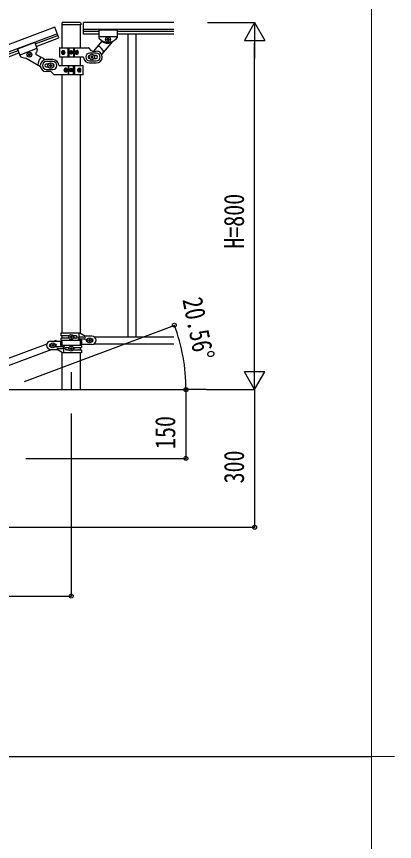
# Model space of a CAD drawing. Units: millimetres, scale not verified. Extents: x -4015 to 4015, y -2862 to 2860.
# Drawn here: x 3060 to 3885, y -25 to 1774 of the extents above; entities that cross this region are included whole.
import ezdxf
from ezdxf.enums import TextEntityAlignment as Align

# ---------------------------------------------------------------- set-up
doc = ezdxf.new("R2010")
doc.units = ezdxf.units.MM
doc.header["$LTSCALE"] = 10
for name, color, linetype in [('0-2_YKK_12', 2, 'Continuous'), ('0-3_YKK_A1', 4, 'Continuous'), ('0-4_YKK_D', 6, 'Continuous')]:
    doc.layers.add(name, color=color, linetype=linetype)
doc.layers.add('0-5_YKK_ZWAK', color=92, linetype='Continuous', lineweight=18)
doc.styles.add('ＭＳ ゴシック', font='')
doc.styles.get('ＭＳ ゴシック').set_extended_font_data('MS Gothic')

msp = doc.modelspace()

# ---------------------------------------------------------------- linework, layer by layer
at = {"layer": '0-2_YKK_12'}
msp.add_line((3179.69, 989.76), (3179.69, 960.1), dxfattribs=at)
at = {"layer": '0-3_YKK_A1'}
for p, q in [((3144.03, 1750.06), (2363.11, 1457.16)), ((3152.77, 1726.77), (3144.03, 1750.06)), ((3159.19, 1759.1), (3159.19, 1755.6)), ((3159.44, 1755.1), (3159.44, 1704.9)), ((3199.69, 1755.1), (3159.69, 1755.1)), ((3199.19, 1760.1), (3160.19, 1760.1)), ((3199.94, 1704.9), (3199.94, 1755.1)), ((3200.19, 1759.1), (3200.19, 1755.6)), ((3206.69, 1735.14), (3206.69, 1760.14)), ((3403.54, 1760.14), (3206.69, 1760.14)), ((3403.54, 1745.14), (3206.69, 1745.14)), ((3149.3, 1736.02), (2368.37, 1443.11)), ((3100.98, 1713.75), (3150.66, 1732.38)), ((3103.08, 1708.13), (3152.77, 1726.77)), ((3239.69, 1741.14), (3206.69, 1741.14)), ((3239.69, 1735.14), (3206.69, 1735.14)), ((3239.69, 1744.14), (3239.69, 1727.82)), ((3239.69, 1744.14), (3279.69, 1744.14)), ((3239.69, 1744.14), (3239.69, 1727.8)), ((3239.69, 1744.14), (3279.69, 1744.14)), ((3239.69, 1730.14), (3279.69, 1730.14)), ((3239.69, 1730.14), (3279.69, 1730.14)), ((3279.69, 1744.14), (3279.69, 1727.82)), ((3279.69, 1744.14), (3279.69, 1727.82)), ((3403.54, 1741.14), (3279.69, 1741.14)), ((3403.54, 1735.14), (3279.69, 1735.14)), ((3303.19, 1735.14), (3303.19, 1075.14)), ((3320.19, 1735.14), (3320.19, 1075.14)), ((3099.92, 1716.56), (3062.47, 1702.51)), ((3099.92, 1716.56), (3105.66, 1701.26)), ((3245.71, 1718.75), (3228.45, 1698.18)), ((3269.26, 1718.82), (3245.84, 1690.9)), ((3258.25, 1723.16), (3257.29, 1723.16)), ((3261.13, 1724.12), (3262.09, 1724.12)), ((2415.66, 1456.57), (3063.57, 1699.59)), ((2417.76, 1450.96), (3065.67, 1693.97)), ((3062.47, 1702.51), (3068.2, 1687.23)), ((3104.84, 1703.45), (3067.39, 1689.4)), ((3089.91, 1690.4), (3090.81, 1690.73)), ((3103.2, 1690.67), (3123.13, 1679.42)), ((3153.69, 1704.14), (3153.69, 1686.14)), ((3154.69, 1705.14), (3216.45, 1705.14)), ((3160.17, 1695.58), (3160.5, 1695.58)), ((3160.17, 1694.7), (3160.5, 1694.7)), ((3161.98, 1697.35), (3161.36, 1697.35)), ((3161.36, 1692.94), (3161.98, 1692.94)), ((3162.99, 1695.58), (3162.37, 1695.58)), ((3162.99, 1694.7), (3162.37, 1694.7)), ((3172.74, 1685.14), (3172.74, 1705.14)), ((3174.69, 1705.14), (3174.69, 1685.14)), ((3178.46, 1694.73), (3177.64, 1694.73)), ((3180.92, 1695.55), (3181.74, 1695.55)), ((3184.69, 1705.14), (3184.69, 1685.14)), ((3186.63, 1685.14), (3186.63, 1705.14)), ((3191.45, 1695.58), (3190.69, 1695.58)), ((3191.45, 1694.7), (3190.69, 1694.7)), ((3192.81, 1697.35), (3192.05, 1697.35)), ((3192.05, 1692.94), (3192.81, 1692.94)), ((3193.74, 1695.58), (3194.21, 1695.58)), ((3193.74, 1694.7), (3194.21, 1694.7)), ((3223.81, 1699.02), (3218.57, 1704.26)), ((3234.19, 1693.64), (3219.69, 1693.64)), ((3225.93, 1698.14), (3234.19, 1698.14)), ((3081.13, 1682.46), (3112.3, 1664.86)), ((3086.88, 1690.28), (3085.98, 1689.95)), ((3139.69, 1679.58), (3125.19, 1679.58)), ((3139.69, 1675.08), (3125.19, 1675.08)), ((3205.72, 1685.14), (3154.69, 1685.14)), ((3159.44, 1685.14), (3159.44, 1666.58)), ((3199.94, 1666.58), (3199.94, 1685.14)), ((3219.69, 1676.64), (3234.19, 1676.64)), ((3223.19, 1685.64), (3222.19, 1685.64)), ((3226.19, 1684.64), (3227.19, 1684.64)), ((3234.19, 1688.14), (3229.77, 1688.14)), ((3229.77, 1682.14), (3234.19, 1682.14)), ((3129.61, 1669.58), (3125.19, 1669.58)), ((3125.19, 1663.58), (3129.61, 1663.58)), ((3125.19, 1658.08), (3139.69, 1658.08)), ((3133.19, 1667.08), (3132.19, 1667.08)), ((3136.19, 1666.08), (3137.19, 1666.08)), ((3153.65, 1666.58), (3204.69, 1666.58)), ((3165.63, 1657.02), (3165.17, 1657.02)), ((3165.63, 1656.14), (3165.17, 1656.14)), ((3167.33, 1658.79), (3166.56, 1658.79)), ((3167.93, 1657.02), (3168.69, 1657.02)), ((3167.93, 1656.14), (3168.69, 1656.14)), ((3172.74, 1666.58), (3172.74, 1646.58)), ((3174.69, 1646.58), (3174.69, 1666.58)), ((3178.46, 1656.17), (3177.64, 1656.17)), ((3180.92, 1656.99), (3181.74, 1656.99)), ((3184.69, 1646.58), (3184.69, 1666.58)), ((3186.63, 1666.58), (3186.63, 1646.58)), ((3196.38, 1657.02), (3197.01, 1657.02)), ((3196.38, 1656.14), (3197.01, 1656.14)), ((3198.02, 1658.79), (3197.4, 1658.79)), ((3199.2, 1657.02), (3198.88, 1657.02)), ((3199.2, 1656.14), (3198.88, 1656.14)), ((3205.69, 1647.58), (3205.69, 1665.58)), ((3219.69, 1672.14), (3234.19, 1672.14)), ((3133.45, 1653.58), (3125.19, 1653.58)), ((3135.57, 1652.71), (3140.81, 1647.46)), ((3204.69, 1646.58), (3142.93, 1646.58)), ((3159.44, 1646.58), (3159.44, 1083.64)), ((3166.56, 1654.38), (3167.33, 1654.38)), ((3197.4, 1654.38), (3198.02, 1654.38)), ((3199.94, 1082.84), (3199.94, 1646.58)), ((3157.69, 1083.64), (3198.56, 1083.64)), ((3157.69, 1077.14), (3157.69, 1083.64)), ((3196.66, 1074.14), (3196.66, 1083.64)), ((3198.56, 1083.64), (3210.69, 1076.64)), ((3134.69, 1065.57), (3157.19, 1065.57)), ((3146.42, 1067.11), (3142.33, 1065.57)), ((3146.99, 1065.57), (3146.42, 1067.11)), ((3157.19, 1056.57), (3157.19, 1065.57)), ((3175.02, 1077.14), (3157.69, 1077.14)), ((3157.69, 1067.64), (3157.69, 1072.14)), ((3175.01, 1072.14), (3157.69, 1072.14)), ((3157.69, 1067.64), (3202.19, 1067.64)), ((3159.44, 1077.14), (3159.44, 1072.14)), ((3159.44, 1067.64), (3159.44, 1056.57)), ((3159.44, 1066.07), (3159.44, 1061.07)), ((3178.25, 1074.16), (3177.29, 1074.16)), ((3181.13, 1075.12), (3182.09, 1075.12)), ((3190.28, 1077.14), (3184.36, 1077.14)), ((3190.28, 1072.14), (3184.36, 1072.14)), ((3208.89, 1074.14), (3195.81, 1074.14)), ((3208.89, 1070.14), (3195.81, 1070.14)), ((3196.66, 1067.64), (3196.66, 1070.14)), ((3197.21, 1070.14), (3197.21, 1074.14)), ((3199.94, 1056.57), (3199.94, 1067.64)), ((3202.19, 1067.64), (3202.19, 1058.64)), ((3224.69, 1076.64), (3210.69, 1076.64)), ((3214.69, 1070.64), (3215.32, 1070.64)), ((3214.69, 1064.64), (3215.32, 1064.64)), ((3218.25, 1068.12), (3217.29, 1068.12)), ((3221.13, 1067.16), (3222.09, 1067.16)), ((3224.06, 1070.64), (3224.69, 1070.64)), ((3224.06, 1064.64), (3224.69, 1064.64)), ((3229.66, 1075.14), (3403.54, 1075.14)), ((3126.18, 1059.39), (2422.33, 795.39)), ((3137.05, 1047.45), (2433.19, 783.44)), ((3135.32, 1059.57), (3134.69, 1059.57)), ((3135.32, 1053.57), (3134.69, 1053.57)), ((3134.69, 1047.57), (3148.69, 1047.57)), ((3138.25, 1057.05), (3137.29, 1057.05)), ((3141.13, 1056.09), (3142.09, 1056.09)), ((3144.69, 1059.57), (3144.06, 1059.57)), ((3144.69, 1053.57), (3144.06, 1053.57)), ((3160.81, 1040.57), (3148.69, 1047.57)), ((3150.49, 1054.07), (3163.57, 1054.07)), ((3150.49, 1050.07), (3163.57, 1050.07)), ((3201.69, 1056.57), (3157.19, 1056.57)), ((3162.16, 1054.07), (3162.16, 1050.07)), ((3162.72, 1056.57), (3162.72, 1054.07)), ((3162.72, 1050.07), (3162.72, 1040.57)), ((3169.09, 1052.07), (3175.01, 1052.07)), ((3169.09, 1047.07), (3175.02, 1047.07)), ((3178.25, 1049.09), (3177.29, 1049.09)), ((3181.13, 1050.05), (3182.09, 1050.05)), ((3184.36, 1052.07), (3201.69, 1052.07)), ((3184.36, 1047.07), (3201.69, 1047.07)), ((3199.94, 1047.07), (3199.94, 1052.07)), ((3201.69, 1056.57), (3201.69, 1052.07)), ((3201.69, 1047.07), (3201.69, 1040.57)), ((3224.69, 1058.64), (3202.19, 1058.64)), ((3229.66, 1060.14), (3403.54, 1060.14)), ((3159.44, 1041.36), (3159.44, 960.1)), ((3201.69, 1040.57), (3160.81, 1040.57)), ((3199.94, 960.1), (3199.94, 1040.57)), ((3179.69, 998.22), (3179.69, 960.1)), ((-3965.28, 160.1), (3834.72, 160.1))]:
    msp.add_line(p, q, dxfattribs=at)
for points in [[(3257.29, 1723.16), (3257.29, 1724.12), (3258.25, 1724.12)], [(3259.21, 1725.08), (3259.21, 1726.04), (3260.17, 1726.04), (3260.17, 1725.08)], [(3260.17, 1722.2), (3260.17, 1721.24), (3259.21, 1721.24), (3259.21, 1722.2)], [(3262.09, 1724.12), (3262.09, 1723.16), (3261.13, 1723.16)], [(3088.34, 1691.86), (3088, 1692.76), (3087.1, 1692.42), (3087.44, 1691.52)], [(3090.81, 1690.73), (3090.48, 1691.63), (3089.58, 1691.3)], [(3160.5, 1695.58), (3160.62, 1695.6), (3160.74, 1695.65), (3160.85, 1695.73), (3160.95, 1695.84), (3161.04, 1695.97), (3161.11, 1696.13), (3161.16, 1696.29), (3161.2, 1696.46)], [(3161.2, 1693.82), (3161.16, 1693.99), (3161.11, 1694.15), (3161.04, 1694.31), (3160.95, 1694.44), (3160.85, 1694.55), (3160.74, 1694.63), (3160.62, 1694.68), (3160.5, 1694.7)], [(3161.82, 1696.46), (3161.81, 1696.29), (3161.83, 1696.13), (3161.87, 1695.97), (3161.94, 1695.84), (3162.03, 1695.73), (3162.13, 1695.65), (3162.25, 1695.6), (3162.37, 1695.58)], [(3162.37, 1694.7), (3162.25, 1694.68), (3162.13, 1694.63), (3162.03, 1694.55), (3161.94, 1694.44), (3161.87, 1694.31), (3161.83, 1694.15), (3161.81, 1693.99), (3161.82, 1693.82)], [(3177.64, 1694.73), (3177.64, 1695.55), (3178.46, 1695.55)], [(3179.28, 1696.37), (3179.28, 1697.19), (3180.1, 1697.19), (3180.1, 1696.37)], [(3180.1, 1693.91), (3180.1, 1693.09), (3179.28, 1693.09), (3179.28, 1693.91)], [(3181.74, 1695.55), (3181.74, 1694.73), (3180.92, 1694.73)], [(3191.45, 1695.58), (3191.6, 1695.6), (3191.74, 1695.65), (3191.87, 1695.73), (3191.98, 1695.84), (3192.07, 1695.97), (3192.13, 1696.13), (3192.16, 1696.29), (3192.16, 1696.46)], [(3192.16, 1693.82), (3192.16, 1693.99), (3192.13, 1694.15), (3192.07, 1694.31), (3191.98, 1694.44), (3191.87, 1694.55), (3191.74, 1694.63), (3191.6, 1694.68), (3191.45, 1694.7)], [(3192.92, 1696.46), (3192.95, 1696.29), (3193.01, 1696.13), (3193.09, 1695.97), (3193.19, 1695.84), (3193.31, 1695.73), (3193.45, 1695.65), (3193.59, 1695.6), (3193.74, 1695.58)], [(3193.74, 1694.7), (3193.59, 1694.68), (3193.45, 1694.63), (3193.31, 1694.55), (3193.19, 1694.44), (3193.09, 1694.31), (3193.01, 1694.15), (3192.95, 1693.99), (3192.92, 1693.82)], [(3085.98, 1689.95), (3086.32, 1689.05), (3087.22, 1689.38)], [(3088.45, 1688.82), (3088.79, 1687.92), (3089.69, 1688.26), (3089.35, 1689.16)], [(3222.19, 1685.64), (3222.19, 1684.64), (3223.19, 1684.64)], [(3225.19, 1686.64), (3225.19, 1687.64), (3224.19, 1687.64), (3224.19, 1686.64)], [(3224.19, 1683.64), (3224.19, 1682.64), (3225.19, 1682.64), (3225.19, 1683.64)], [(3227.19, 1684.64), (3227.19, 1685.64), (3226.19, 1685.64)], [(3132.19, 1667.08), (3132.19, 1666.08), (3133.19, 1666.08)], [(3135.19, 1668.08), (3135.19, 1669.08), (3134.19, 1669.08), (3134.19, 1668.08)], [(3134.19, 1665.08), (3134.19, 1664.08), (3135.19, 1664.08), (3135.19, 1665.08)], [(3137.19, 1666.08), (3137.19, 1667.08), (3136.19, 1667.08)], [(3165.63, 1657.02), (3165.78, 1657.04), (3165.93, 1657.09), (3166.06, 1657.17), (3166.18, 1657.28), (3166.29, 1657.42), (3166.37, 1657.57), (3166.42, 1657.73), (3166.45, 1657.91)], [(3166.45, 1655.26), (3166.42, 1655.43), (3166.37, 1655.6), (3166.29, 1655.75), (3166.18, 1655.88), (3166.06, 1655.99), (3165.93, 1656.08), (3165.78, 1656.13), (3165.63, 1656.14)], [(3167.22, 1657.91), (3167.22, 1657.73), (3167.25, 1657.57), (3167.31, 1657.42), (3167.4, 1657.28), (3167.51, 1657.17), (3167.64, 1657.09), (3167.78, 1657.04), (3167.93, 1657.02)], [(3167.93, 1656.14), (3167.78, 1656.13), (3167.64, 1656.08), (3167.51, 1655.99), (3167.4, 1655.88), (3167.31, 1655.75), (3167.25, 1655.6), (3167.22, 1655.43), (3167.22, 1655.26)], [(3177.64, 1656.17), (3177.64, 1656.99), (3178.46, 1656.99)], [(3179.28, 1657.81), (3179.28, 1658.63), (3180.1, 1658.63), (3180.1, 1657.81)], [(3180.1, 1655.35), (3180.1, 1654.53), (3179.28, 1654.53), (3179.28, 1655.35)], [(3181.74, 1656.99), (3181.74, 1656.17), (3180.92, 1656.17)], [(3197.01, 1657.02), (3197.13, 1657.04), (3197.24, 1657.09), (3197.35, 1657.17), (3197.43, 1657.28), (3197.5, 1657.42), (3197.55, 1657.57), (3197.56, 1657.73), (3197.55, 1657.91)], [(3197.55, 1655.26), (3197.56, 1655.43), (3197.55, 1655.6), (3197.5, 1655.75), (3197.43, 1655.88), (3197.35, 1655.99), (3197.24, 1656.08), (3197.13, 1656.13), (3197.01, 1656.14)], [(3198.18, 1657.91), (3198.21, 1657.73), (3198.26, 1657.57), (3198.34, 1657.42), (3198.42, 1657.28), (3198.52, 1657.17), (3198.64, 1657.09), (3198.76, 1657.04), (3198.88, 1657.02)], [(3198.88, 1656.14), (3198.76, 1656.13), (3198.64, 1656.08), (3198.52, 1655.99), (3198.42, 1655.88), (3198.34, 1655.75), (3198.26, 1655.6), (3198.21, 1655.43), (3198.18, 1655.26)], [(3177.29, 1074.16), (3177.29, 1075.12), (3178.25, 1075.12)], [(3179.21, 1076.08), (3179.21, 1077.04), (3180.17, 1077.04), (3180.17, 1076.08)], [(3180.17, 1073.2), (3180.17, 1072.24), (3179.21, 1072.24), (3179.21, 1073.2)], [(3182.09, 1075.12), (3182.09, 1074.16), (3181.13, 1074.16)], [(3217.29, 1068.12), (3217.29, 1067.16), (3218.25, 1067.16)], [(3220.17, 1069.08), (3220.17, 1070.04), (3219.21, 1070.04), (3219.21, 1069.08)], [(3219.21, 1066.2), (3219.21, 1065.24), (3220.17, 1065.24), (3220.17, 1066.2)], [(3222.09, 1067.16), (3222.09, 1068.12), (3221.13, 1068.12)], [(3137.29, 1057.05), (3137.29, 1056.09), (3138.25, 1056.09)], [(3140.17, 1058.01), (3140.17, 1058.97), (3139.21, 1058.97), (3139.21, 1058.01)], [(3139.21, 1055.13), (3139.21, 1054.17), (3140.17, 1054.17), (3140.17, 1055.13)], [(3142.09, 1056.09), (3142.09, 1057.05), (3141.13, 1057.05)], [(3177.29, 1049.09), (3177.29, 1050.05), (3178.25, 1050.05)], [(3179.21, 1051.01), (3179.21, 1051.97), (3180.17, 1051.97), (3180.17, 1051.01)], [(3180.17, 1048.13), (3180.17, 1047.17), (3179.21, 1047.17), (3179.21, 1048.13)], [(3182.09, 1050.05), (3182.09, 1049.09), (3181.13, 1049.09)], [(2629.69, 810.1), (3029.69, 810.1), (3029.69, 960.1), (3429.69, 960.1)]]:
    msp.add_lwpolyline(points, dxfattribs=at)
for centre, radius in [((3259.69, 1723.64), 5.3), ((3088.4, 1690.34), 5.3), ((3179.69, 1695.14), 4), ((3179.69, 1695.14), 3.75), ((3224.69, 1685.14), 5.9), ((3134.69, 1666.58), 5.9), ((3179.69, 1656.58), 4), ((3179.69, 1656.58), 3.75), ((3179.69, 1074.64), 5.3), ((3139.69, 1056.57), 5.3), ((3219.69, 1067.64), 5.3), ((3179.69, 1049.57), 5.3)]:
    msp.add_circle(centre, radius, dxfattribs=at)
for centre, radius, start, end in [((3160.19, 1759.1), 1, 90, 180), ((3159.69, 1755.6), 0.5, 180, 270), ((3199.19, 1759.1), 1, 0, 90), ((3199.69, 1755.6), 0.5, 270, 0), ((3241.69, 1727.82), 2, 180, 218.49995), ((3241.69, 1727.8), 2, 180, 224.93002), ((3259.69, 1742.14), 25, 218.49995, 321.50005), ((3259.69, 1742.14), 25, 294.29151, 321.50004), ((3277.69, 1727.82), 2, 321.50005, 0), ((3277.69, 1727.82), 2, 321.50004, 0), ((3224.69, 1685.14), 28, 23.48523, 61.32819), ((3259.69, 1742.14), 25, 219.04626, 234.94492), ((3244.18, 1720.04), 2, 320, 54.94492), ((3260.19, 1742.14), 27, 238.26331, 284.36577), ((3258.25, 1725.08), 0.96, 270, 0), ((3258.25, 1722.2), 0.96, 0, 90), ((3261.13, 1725.08), 0.96, 180, 270), ((3261.13, 1722.2), 0.96, 90, 180), ((3270.8, 1717.53), 2, 114.29151, 140), ((3086.54, 1691.18), 0.96, 290.56, 20.56), ((3089.24, 1692.19), 0.96, 200.56, 290.56), ((3104.18, 1692.41), 2, 145.61508, 240.56), ((3081.9, 1707.66), 25, 325.61508, 341.51374), ((3103.79, 1700.56), 2, 335.62998, 20.56), ((3154.69, 1704.14), 1, 90, 180), ((3178.46, 1696.37), 0.82, 270, 0), ((3178.46, 1693.91), 0.82, 0, 90), ((3180.92, 1696.37), 0.82, 180, 270), ((3180.92, 1693.91), 0.82, 90, 180), ((3219.69, 1685.14), 8.5, 90, 270), ((3216.45, 1702.14), 3, 45, 90), ((3225.93, 1701.14), 3, 225, 270), ((3234.19, 1685.14), 13, 270, 90), ((3234.19, 1685.14), 8.5, 270, 90), ((3070.07, 1687.93), 2, 200.56, 239.05996), ((3081.9, 1707.66), 25, 239.05996, 266.26849), ((3080.14, 1680.72), 2, 60.56, 86.26849), ((3087.55, 1688.49), 0.96, 20.56, 110.56), ((3090.25, 1689.5), 0.96, 110.56, 200.56), ((3134.69, 1666.58), 28, 139.23181, 177.07477), ((3125.19, 1666.58), 13, 90, 270), ((3125.19, 1666.58), 8.5, 90, 270), ((3139.69, 1666.58), 13, 4.09604, 90), ((3139.69, 1666.58), 8.5, 270, 90), ((3154.69, 1686.14), 1, 180, 270), ((3205.72, 1684.14), 1, 4.09604, 90), ((3219.69, 1685.14), 13, 184.09604, 270), ((3219.69, 1685.14), 3, 90, 270), ((3223.19, 1686.64), 1, 270, 0), ((3223.19, 1683.64), 1, 0, 90), ((3226.19, 1686.64), 1, 180, 270), ((3226.19, 1683.64), 1, 90, 180), ((3234.19, 1685.14), 3, 270, 90), ((3125.19, 1666.58), 3, 90, 270), ((3133.19, 1668.08), 1, 270, 0), ((3133.19, 1665.08), 1, 0, 90), ((3136.19, 1668.08), 1, 180, 270), ((3136.19, 1665.08), 1, 90, 180), ((3139.69, 1666.58), 3, 270, 90), ((3153.65, 1667.58), 1, 184.09604, 270), ((3178.46, 1657.81), 0.82, 270, 0), ((3178.46, 1655.35), 0.82, 0, 90), ((3180.92, 1657.81), 0.82, 180, 270), ((3180.92, 1655.35), 0.82, 90, 180), ((3204.69, 1665.58), 1, 0, 90), ((3133.45, 1650.58), 3, 45, 90), ((3142.93, 1649.58), 3, 225, 270), ((3204.69, 1647.58), 1, 270, 0), ((3134.69, 1056.57), 9, 90, 270), ((3178.25, 1076.08), 0.96, 270, 0), ((3178.25, 1073.2), 0.96, 0, 90), ((3181.13, 1076.08), 0.96, 180, 270), ((3181.13, 1073.2), 0.96, 90, 180), ((3189.53, 1074.64), 2.5, 270, 90), ((3190.28, 1074.64), 2.5, 270, 90), ((3195.81, 1072.14), 2, 90, 270), ((3208.89, 1072.14), 2, 270, 90), ((3214.69, 1067.64), 3, 90, 270), ((3218.25, 1069.08), 0.96, 270, 0), ((3218.25, 1066.2), 0.96, 0, 90), ((3221.13, 1069.08), 0.96, 180, 270), ((3221.13, 1066.2), 0.96, 90, 180), ((3224.69, 1067.64), 9, 270, 90), ((3224.69, 1067.64), 3, 270, 90), ((3134.69, 1056.57), 3, 90, 270), ((3138.25, 1058.01), 0.96, 270, 0), ((3138.25, 1055.13), 0.96, 0, 90), ((3141.13, 1058.01), 0.96, 180, 270), ((3141.13, 1055.13), 0.96, 90, 180), ((3144.69, 1056.57), 3, 270, 90), ((3150.49, 1052.07), 2, 90, 270), ((3163.57, 1052.07), 2, 270, 90), ((3169.09, 1049.57), 2.5, 90, 270), ((3169.84, 1049.57), 2.5, 90, 270), ((3178.25, 1051.01), 0.96, 270, 0), ((3178.25, 1048.13), 0.96, 0, 90), ((3181.13, 1051.01), 0.96, 180, 270), ((3181.13, 1048.13), 0.96, 90, 180)]:
    msp.add_arc(centre, radius, start, end, dxfattribs=at)
for centre, major_axis, ratio, start_param, end_param in [((3161.3, 1695.14), (0, 4), 0.7075, 6.2831853, 9.424778), ((3162.01, 1695.14), (0, 4), 0.7075, 0.1252578, 3.0163348), ((3165.27, 1695.14), (0, 7.22), 0.707107, 1.5096412, 1.6319515), ((3166.21, 1695.14), (0, 7.22), 0.707107, 1.2602434, 1.3864021), ((3166.21, 1695.14), (0, 7.22), 0.707107, 1.7551906, 1.8813492), ((3161.3, 1695.14), (5.06, 0), 0.790514, 4.712389, 7.8539816), ((3166.84, 1695.14), (0, 7.22), 0.707107, 1.2602434, 1.3864021), ((3166.84, 1695.14), (0, 7.22), 0.707107, 1.7551906, 1.8813492), ((3162.81, 1695.14), (0, 3.83), 0.707107, 3.0982646, 6.3265134), ((3168.08, 1695.14), (0, 7.22), 0.707107, 1.5096412, 1.6319515), ((3192.19, 1695.14), (4.49, 0), 0.890869, 1.5707963, 4.712389), ((3191.27, 1695.14), (0, -3.83), 0.866157, 3.1165976, 6.3081804), ((3187.09, 1695.14), (0, -7.22), 0.499772, 1.5096412, 1.6319515), ((3188.61, 1695.14), (0, -7.22), 0.499772, 1.7551906, 1.8813492), ((3188.61, 1695.14), (0, -7.22), 0.499772, 1.2602434, 1.3864021), ((3192.19, 1695.14), (0, 4), 0.865, 3.1415927, 6.2831853), ((3189.38, 1695.14), (0, -7.22), 0.499772, 1.7551906, 1.8813492), ((3189.38, 1695.14), (0, -7.22), 0.499772, 1.2602434, 1.3864021), ((3190.61, 1695.14), (0, -7.22), 0.499772, 1.5096412, 1.6319515), ((3167.19, 1656.58), (0, -4), 0.865, 3.1415927, 6.2831853), ((3168.77, 1656.58), (0, 7.22), 0.499772, 1.5096412, 1.6319515), ((3170, 1656.58), (0, 7.22), 0.499772, 1.2602434, 1.3864021), ((3170, 1656.58), (0, 7.22), 0.499772, 1.7551906, 1.8813492), ((3167.19, 1656.58), (-4.49, 0), 0.890869, 1.5707963, 4.712389), ((3170.76, 1656.58), (0, 7.22), 0.499772, 1.2602434, 1.3864021), ((3170.76, 1656.58), (0, 7.22), 0.499772, 1.7551906, 1.8813492), ((3168.1, 1656.58), (0, 3.83), 0.866157, 3.1165976, 6.3081804), ((3172.29, 1656.58), (0, 7.22), 0.499772, 1.5096412, 1.6319515), ((3198.07, 1656.58), (-5.06, 0), 0.790514, 4.712389, 7.8539816), ((3196.57, 1656.58), (0, -3.83), 0.707107, 3.0982646, 6.3265134), ((3191.29, 1656.58), (0, -7.22), 0.707107, 1.5096412, 1.6319515), ((3192.54, 1656.58), (0, -7.22), 0.707107, 1.7551906, 1.8813492), ((3192.54, 1656.58), (0, -7.22), 0.707107, 1.2602434, 1.3864021), ((3197.37, 1656.58), (0, -4), 0.7075, 0.1252578, 3.0163348), ((3193.16, 1656.58), (0, -7.22), 0.707107, 1.7551906, 1.8813492), ((3193.16, 1656.58), (0, -7.22), 0.707107, 1.2602434, 1.3864021), ((3198.07, 1656.58), (0, -4), 0.7075, 6.2831853, 9.424778), ((3194.11, 1656.58), (0, -7.22), 0.707107, 1.5096412, 1.6319515)]:
    msp.add_ellipse(centre, major_axis=major_axis, ratio=ratio, start_param=start_param, end_param=end_param, dxfattribs=at)
for centre, major_axis, ratio in [((3162.57, 1695.14), (0, 3.83), 0.707107), ((3191.44, 1695.14), (0, -3.83), 0.866157), ((3167.94, 1656.58), (0, 3.83), 0.866157), ((3196.8, 1656.58), (0, -3.83), 0.707107)]:
    msp.add_ellipse(centre, major_axis=major_axis, ratio=ratio, dxfattribs=at)
at = {"layer": '0-4_YKK_D'}
for p, q in [((3476.69, 1760.1), (3580.69, 1760.1)), ((3579.69, 1760.1), (3557.19, 1721.13)), ((3579.69, 1760.1), (3602.19, 1721.13)), ((3579.69, 1760.1), (3579.69, 1682.16)), ((3557.19, 1721.13), (3602.19, 1721.13)), ((3579.69, 1005.1), (3579.69, 1715.1)), ((3077.44, 978.01), (3405.45, 1101.01)), ((3579.69, 960.1), (3579.69, 1038.04)), ((3579.69, 960.1), (3557.19, 999.07)), ((3602.19, 999.07), (3557.19, 999.07)), ((3579.69, 960.1), (3602.19, 999.07)), ((3436.29, 960.1), (3428.69, 960.1)), ((3473.69, 960.1), (3429, 960.1)), ((3429.69, 960.1), (3429.69, 810.1)), ((3474.69, 960.1), (3580.69, 960.1)), ((3475.69, 960.1), (3580.69, 960.1)), ((3579.69, 960.1), (3579.69, 660.1)), ((3179.69, 908.1), (3179.69, 509.1)), ((3080.69, 810.1), (3430.69, 810.1)), ((2680.69, 660.1), (3580.69, 660.1)), ((2379.69, 510.1), (3179.69, 510.1))]:
    msp.add_line(p, q, dxfattribs=at)
for centre in [(3404.51, 1100.66), (3429.69, 960.1), (3430, 960.1), (3429.69, 810.1), (3579.69, 660.1), (3179.69, 510.1)]:
    msp.add_circle(centre, 4.25, dxfattribs=at)
msp.add_arc((3029.69, 960.1), 400.31, 0, 20.55605, dxfattribs=at)
at = {"layer": '0-5_YKK_ZWAK', "color": 7}
for p, q in [((3834.72, 2810.1), (3834.72, -2489.9)), ((3834.72, 160.1), (3884.72, 160.1))]:
    msp.add_line(p, q, dxfattribs=at)

# ---------------------------------------------------------------- texts
at = {"layer": '0-4_YKK_D', "style": 'ＭＳ ゴシック', "width": 0.8}
for s, rotation, p in [('H=800', 90, (3569.69, 1267.3)), ('20.56°', 281.57, (3408.88, 1153.69)), ('150', 90, (3419.69, 830.7)), ('300', 90, (3569.69, 755.7))]:
    msp.add_text(s, height=43.99, rotation=rotation, dxfattribs=at).set_placement(p, align=Align.BOTTOM_LEFT)

doc.saveas('drawing.dxf')
